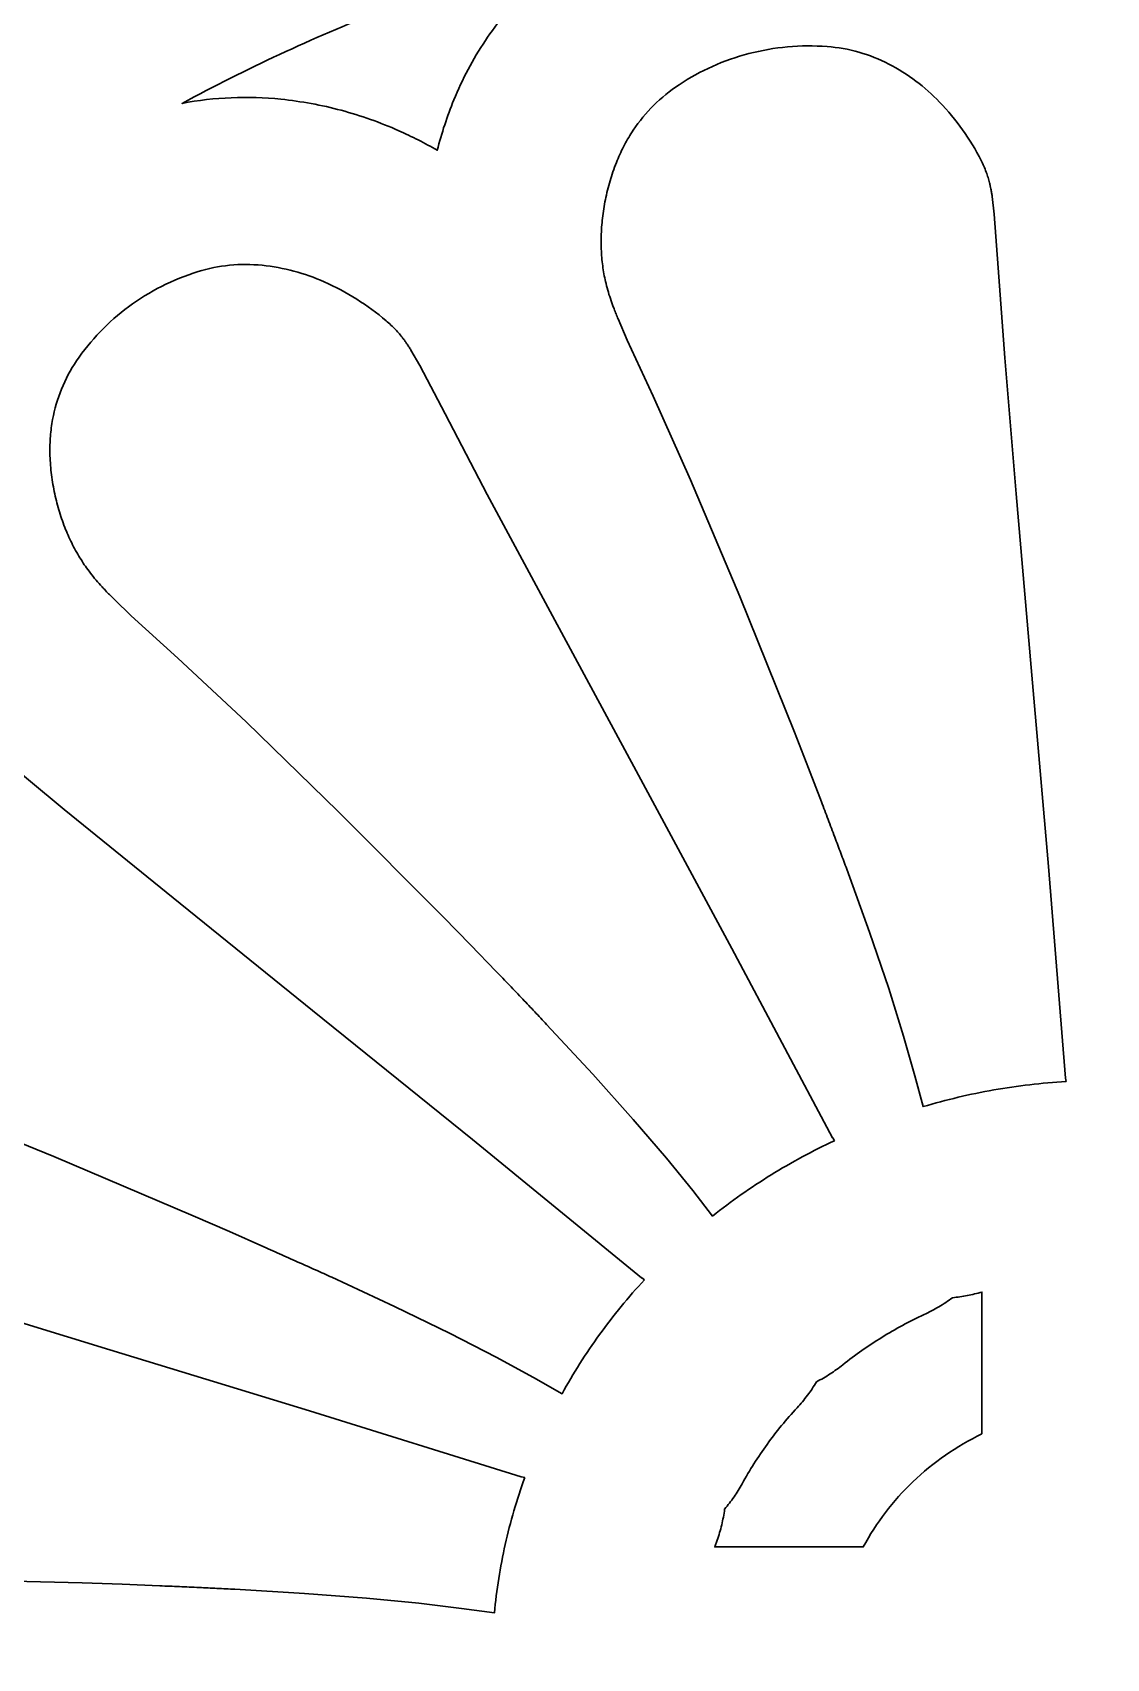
# Model space of a CAD drawing. Header units: centimetres. Extents: x -14.65 to -8.84, y 3.45 to 9.
# Drawn here: x -12.714 to -11.742, y 6.232 to 7.705 of the extents above; entities that cross this region are included whole.
import ezdxf

# ---------------------------------------------------------------- set-up
doc = ezdxf.new("R2010")
doc.units = ezdxf.units.CM
doc.header["$MEASUREMENT"] = 0
doc.layers.add('layer 1', color=7, linetype='Continuous')

msp = doc.modelspace()

# ---------------------------------------------------------------- linework, layer by layer
at = {"layer": 'layer 1', "lineweight": 30}
for points, knots in [([(-14.64842, 9.00077), (-14.64842, 9.00077), (-14.64842, 3.45043), (-14.64842, 3.45043), (-14.64842, 3.45043), (-14.64842, 3.45043), (-8.83526, 3.45043), (-8.83526, 3.45043), (-8.83526, 3.45043), (-8.83526, 3.45043), (-8.83526, 9.00077), (-8.83526, 9.00077), (-8.83526, 9.00077), (-8.83526, 9.00077), (-14.64842, 9.00077), (-14.64842, 9.00077)], [0, 0, 0, 0, 0.2, 0.2, 0.2, 0.2, 0.4, 0.4, 0.4, 0.4, 0.6, 0.6, 0.6, 0.6, 1, 1, 1, 1]), ([(-12.21058, 7.78721), (-12.27467, 7.76973), (-12.33773, 7.74864), (-12.39944, 7.72404), (-12.39944, 7.72404), (-12.46069, 7.69963), (-12.52049, 7.67175), (-12.57856, 7.64054), (-12.57856, 7.64054), (-12.56384, 7.64331), (-12.54894, 7.64501), (-12.53397, 7.64563), (-12.53397, 7.64563), (-12.51899, 7.64625), (-12.50398, 7.64579), (-12.48906, 7.64426), (-12.48906, 7.64426), (-12.4706, 7.64236), (-12.45232, 7.639), (-12.43439, 7.63422), (-12.43439, 7.63422), (-12.41661, 7.62946), (-12.39923, 7.6233), (-12.38242, 7.61579), (-12.38242, 7.61579), (-12.37644, 7.61312), (-12.37053, 7.6103), (-12.36469, 7.60734), (-12.36469, 7.60734), (-12.35888, 7.60438), (-12.35313, 7.60129), (-12.34747, 7.59806), (-12.34747, 7.59806), (-12.34552, 7.60581), (-12.34329, 7.61349), (-12.3408, 7.62108), (-12.3408, 7.62108), (-12.3383, 7.6287), (-12.33553, 7.63624), (-12.33251, 7.64367), (-12.33251, 7.64367), (-12.32869, 7.65304), (-12.3244, 7.66222), (-12.31966, 7.67116), (-12.31966, 7.67116), (-12.31488, 7.68017), (-12.30965, 7.68893), (-12.304, 7.69742), (-12.304, 7.69742), (-12.29298, 7.71396), (-12.28032, 7.72935), (-12.26623, 7.74336), (-12.26623, 7.74336), (-12.25186, 7.75763), (-12.23613, 7.77045), (-12.21925, 7.78164), (-12.21925, 7.78164), (-12.21782, 7.78259), (-12.21638, 7.78353), (-12.21494, 7.78445), (-12.21494, 7.78445), (-12.21349, 7.78538), (-12.21204, 7.7863), (-12.21058, 7.78721)], [0, 0, 0, 0, 0.0588235, 0.0588235, 0.0588235, 0.0588235, 0.1176471, 0.1176471, 0.1176471, 0.1176471, 0.1764706, 0.1764706, 0.1764706, 0.1764706, 0.2352941, 0.2352941, 0.2352941, 0.2352941, 0.2941176, 0.2941176, 0.2941176, 0.2941176, 0.3529412, 0.3529412, 0.3529412, 0.3529412, 0.4117647, 0.4117647, 0.4117647, 0.4117647, 0.4705882, 0.4705882, 0.4705882, 0.4705882, 0.5294118, 0.5294118, 0.5294118, 0.5294118, 0.5882353, 0.5882353, 0.5882353, 0.5882353, 0.6470588, 0.6470588, 0.6470588, 0.6470588, 0.7058824, 0.7058824, 0.7058824, 0.7058824, 0.7647059, 0.7647059, 0.7647059, 0.7647059, 0.8235294, 0.8235294, 0.8235294, 0.8235294, 0.8823529, 0.8823529, 0.8823529, 0.8823529, 1, 1, 1, 1]), ([(-11.77839, 6.75458), (-11.77839, 6.75458), (-11.7789, 6.75748), (-11.7789, 6.75748), (-11.7789, 6.75748), (-11.7789, 6.75748), (-11.77892, 6.75766), (-11.77892, 6.75766), (-11.77892, 6.75766), (-11.77892, 6.75766), (-11.79433, 6.94939), (-11.79433, 6.94939), (-11.79433, 6.94939), (-11.79433, 6.94939), (-11.80978, 7.12954), (-11.80978, 7.12954), (-11.80978, 7.12954), (-11.80978, 7.12954), (-11.82352, 7.2868), (-11.82352, 7.2868), (-11.82352, 7.2868), (-11.82352, 7.2868), (-11.83382, 7.4099), (-11.83382, 7.4099), (-11.83382, 7.4099), (-11.83382, 7.4099), (-11.83971, 7.49152), (-11.83971, 7.49152), (-11.83971, 7.49152), (-11.83971, 7.49152), (-11.84331, 7.54021), (-11.84331, 7.54021), (-11.84331, 7.54021), (-11.84331, 7.54021), (-11.84517, 7.55611), (-11.84517, 7.55611), (-11.84517, 7.55611), (-11.84534, 7.55726), (-11.84552, 7.55841), (-11.84571, 7.55956), (-11.84571, 7.55956), (-11.84591, 7.56071), (-11.84612, 7.56186), (-11.84634, 7.563), (-11.84634, 7.563), (-11.84651, 7.56392), (-11.8467, 7.56483), (-11.8469, 7.56575), (-11.8469, 7.56575), (-11.8471, 7.56666), (-11.84731, 7.56757), (-11.84754, 7.56847), (-11.84754, 7.56847), (-11.84795, 7.57014), (-11.84841, 7.57179), (-11.84892, 7.57342), (-11.84892, 7.57342), (-11.84943, 7.57506), (-11.84999, 7.57668), (-11.8506, 7.57829), (-11.8506, 7.57829), (-11.85129, 7.58008), (-11.85202, 7.58186), (-11.85279, 7.58362), (-11.85279, 7.58362), (-11.85357, 7.58538), (-11.8544, 7.58713), (-11.85528, 7.58884), (-11.85528, 7.58884), (-11.86016, 7.59846), (-11.86575, 7.6077), (-11.872, 7.6165), (-11.872, 7.6165), (-11.87833, 7.6254), (-11.8853, 7.63384), (-11.89285, 7.64173), (-11.89285, 7.64173), (-11.89945, 7.64863), (-11.90661, 7.65497), (-11.91425, 7.66069), (-11.91425, 7.66069), (-11.92201, 7.6665), (-11.93022, 7.67167), (-11.93882, 7.67615), (-11.93882, 7.67615), (-11.94743, 7.68063), (-11.95647, 7.68422), (-11.96581, 7.68687), (-11.96581, 7.68687), (-11.97524, 7.68955), (-11.98492, 7.69126), (-11.9947, 7.69199), (-11.9947, 7.69199), (-12.0066, 7.69287), (-12.01855, 7.69278), (-12.03043, 7.6917), (-12.03043, 7.6917), (-12.04228, 7.69063), (-12.05402, 7.68858), (-12.06553, 7.68557), (-12.06553, 7.68557), (-12.0768, 7.68263), (-12.08781, 7.67877), (-12.09846, 7.67402), (-12.09846, 7.67402), (-12.10897, 7.66933), (-12.11908, 7.66378), (-12.12868, 7.65742), (-12.12868, 7.65742), (-12.13691, 7.65196), (-12.1446, 7.6457), (-12.15161, 7.63874), (-12.15161, 7.63874), (-12.15849, 7.6319), (-12.16467, 7.62438), (-12.17005, 7.61631), (-12.17005, 7.61631), (-12.17293, 7.61198), (-12.17559, 7.60752), (-12.17803, 7.60292), (-12.17803, 7.60292), (-12.18045, 7.59836), (-12.18264, 7.59369), (-12.18458, 7.58891), (-12.18458, 7.58891), (-12.18679, 7.58347), (-12.18877, 7.57794), (-12.19049, 7.57233), (-12.19049, 7.57233), (-12.1922, 7.56674), (-12.19366, 7.56108), (-12.19487, 7.55537), (-12.19487, 7.55537), (-12.19603, 7.54987), (-12.19697, 7.54432), (-12.19767, 7.53874), (-12.19767, 7.53874), (-12.19837, 7.53318), (-12.19883, 7.52759), (-12.19906, 7.52198), (-12.19906, 7.52198), (-12.19928, 7.51688), (-12.19925, 7.51176), (-12.19899, 7.50667), (-12.19899, 7.50667), (-12.19874, 7.50156), (-12.19825, 7.49647), (-12.19752, 7.49141), (-12.19752, 7.49141), (-12.19718, 7.48904), (-12.19678, 7.48668), (-12.19633, 7.48433), (-12.19633, 7.48433), (-12.19587, 7.48197), (-12.19535, 7.47963), (-12.19477, 7.4773), (-12.19477, 7.4773), (-12.19412, 7.47467), (-12.19341, 7.47206), (-12.19265, 7.46947), (-12.19265, 7.46947), (-12.19188, 7.46687), (-12.19105, 7.46428), (-12.19017, 7.46172), (-12.19017, 7.46172), (-12.18974, 7.46048), (-12.18931, 7.45925), (-12.18886, 7.45802), (-12.18886, 7.45802), (-12.18841, 7.45679), (-12.18795, 7.45556), (-12.18749, 7.45434), (-12.18749, 7.45434), (-12.18691, 7.45282), (-12.18632, 7.4513), (-12.18571, 7.44978), (-12.18571, 7.44978), (-12.18511, 7.44826), (-12.1845, 7.44675), (-12.18388, 7.44525), (-12.18388, 7.44525), (-12.18388, 7.44525), (-12.17557, 7.42612), (-12.17557, 7.42612), (-12.17557, 7.42612), (-12.17557, 7.42612), (-12.15212, 7.37518), (-12.15212, 7.37518), (-12.15212, 7.37518), (-12.15212, 7.37518), (-12.1182, 7.29948), (-12.1182, 7.29948), (-12.1182, 7.29948), (-12.1182, 7.29948), (-12.07365, 7.19393), (-12.07365, 7.19393), (-12.07365, 7.19393), (-12.07365, 7.19393), (-12.02416, 7.07086), (-12.02416, 7.07086), (-12.02416, 7.07086), (-12.02416, 7.07086), (-12.01154, 7.03852), (-12.01154, 7.03852), (-12.01154, 7.03852), (-12.01154, 7.03852), (-11.99978, 7.00797), (-11.99978, 7.00797), (-11.99978, 7.00797), (-11.99775, 7.00264), (-11.99573, 6.99732), (-11.99371, 6.99199), (-11.99371, 6.99199), (-11.99169, 6.98666), (-11.98968, 6.98133), (-11.98767, 6.97599), (-11.98767, 6.97599), (-11.98586, 6.97116), (-11.98405, 6.96632), (-11.98224, 6.96148), (-11.98224, 6.96148), (-11.98044, 6.95663), (-11.97865, 6.95179), (-11.97686, 6.94694), (-11.97686, 6.94694), (-11.97686, 6.94694), (-11.95626, 6.88987), (-11.95626, 6.88987), (-11.95626, 6.88987), (-11.95626, 6.88987), (-11.9389, 6.83884), (-11.9389, 6.83884), (-11.9389, 6.83884), (-11.9389, 6.83884), (-11.92536, 6.79549), (-11.92536, 6.79549), (-11.92536, 6.79549), (-11.92536, 6.79549), (-11.91515, 6.75967), (-11.91515, 6.75967), (-11.91515, 6.75967), (-11.91515, 6.75967), (-11.90775, 6.73183), (-11.90775, 6.73183), (-11.90775, 6.73183), (-11.88676, 6.73807), (-11.86542, 6.7431), (-11.84385, 6.74689), (-11.84385, 6.74689), (-11.8222, 6.7507), (-11.80034, 6.75326), (-11.77839, 6.75458)], [0, 0, 0, 0, 0.015625, 0.015625, 0.015625, 0.015625, 0.03125, 0.03125, 0.03125, 0.03125, 0.046875, 0.046875, 0.046875, 0.046875, 0.0625, 0.0625, 0.0625, 0.0625, 0.078125, 0.078125, 0.078125, 0.078125, 0.09375, 0.09375, 0.09375, 0.09375, 0.109375, 0.109375, 0.109375, 0.109375, 0.125, 0.125, 0.125, 0.125, 0.140625, 0.140625, 0.140625, 0.140625, 0.15625, 0.15625, 0.15625, 0.15625, 0.171875, 0.171875, 0.171875, 0.171875, 0.1875, 0.1875, 0.1875, 0.1875, 0.203125, 0.203125, 0.203125, 0.203125, 0.21875, 0.21875, 0.21875, 0.21875, 0.234375, 0.234375, 0.234375, 0.234375, 0.25, 0.25, 0.25, 0.25, 0.265625, 0.265625, 0.265625, 0.265625, 0.28125, 0.28125, 0.28125, 0.28125, 0.296875, 0.296875, 0.296875, 0.296875, 0.3125, 0.3125, 0.3125, 0.3125, 0.328125, 0.328125, 0.328125, 0.328125, 0.34375, 0.34375, 0.34375, 0.34375, 0.359375, 0.359375, 0.359375, 0.359375, 0.375, 0.375, 0.375, 0.375, 0.390625, 0.390625, 0.390625, 0.390625, 0.40625, 0.40625, 0.40625, 0.40625, 0.421875, 0.421875, 0.421875, 0.421875, 0.4375, 0.4375, 0.4375, 0.4375, 0.453125, 0.453125, 0.453125, 0.453125, 0.46875, 0.46875, 0.46875, 0.46875, 0.484375, 0.484375, 0.484375, 0.484375, 0.5, 0.5, 0.5, 0.5, 0.515625, 0.515625, 0.515625, 0.515625, 0.53125, 0.53125, 0.53125, 0.53125, 0.546875, 0.546875, 0.546875, 0.546875, 0.5625, 0.5625, 0.5625, 0.5625, 0.578125, 0.578125, 0.578125, 0.578125, 0.59375, 0.59375, 0.59375, 0.59375, 0.609375, 0.609375, 0.609375, 0.609375, 0.625, 0.625, 0.625, 0.625, 0.640625, 0.640625, 0.640625, 0.640625, 0.65625, 0.65625, 0.65625, 0.65625, 0.671875, 0.671875, 0.671875, 0.671875, 0.6875, 0.6875, 0.6875, 0.6875, 0.703125, 0.703125, 0.703125, 0.703125, 0.71875, 0.71875, 0.71875, 0.71875, 0.734375, 0.734375, 0.734375, 0.734375, 0.75, 0.75, 0.75, 0.75, 0.765625, 0.765625, 0.765625, 0.765625, 0.78125, 0.78125, 0.78125, 0.78125, 0.796875, 0.796875, 0.796875, 0.796875, 0.8125, 0.8125, 0.8125, 0.8125, 0.828125, 0.828125, 0.828125, 0.828125, 0.84375, 0.84375, 0.84375, 0.84375, 0.859375, 0.859375, 0.859375, 0.859375, 0.875, 0.875, 0.875, 0.875, 0.890625, 0.890625, 0.890625, 0.890625, 0.90625, 0.90625, 0.90625, 0.90625, 0.921875, 0.921875, 0.921875, 0.921875, 0.9375, 0.9375, 0.9375, 0.9375, 0.953125, 0.953125, 0.953125, 0.953125, 0.96875, 0.96875, 0.96875, 0.96875, 1, 1, 1, 1]), ([(-11.98793, 6.70096), (-11.98793, 6.70096), (-11.98955, 6.70345), (-11.98955, 6.70345), (-11.98955, 6.70345), (-11.98955, 6.70345), (-11.98965, 6.70361), (-11.98965, 6.70361), (-11.98965, 6.70361), (-11.98965, 6.70361), (-12.08086, 6.87513), (-12.08086, 6.87513), (-12.08086, 6.87513), (-12.08086, 6.87513), (-12.16744, 7.03593), (-12.16744, 7.03593), (-12.16744, 7.03593), (-12.16744, 7.03593), (-12.24327, 7.17621), (-12.24327, 7.17621), (-12.24327, 7.17621), (-12.24327, 7.17621), (-12.3022, 7.28618), (-12.3022, 7.28618), (-12.3022, 7.28618), (-12.3022, 7.28618), (-12.34041, 7.35944), (-12.34041, 7.35944), (-12.34041, 7.35944), (-12.34041, 7.35944), (-12.36328, 7.4031), (-12.36328, 7.4031), (-12.36328, 7.4031), (-12.36328, 7.4031), (-12.37137, 7.41712), (-12.37137, 7.41712), (-12.37137, 7.41712), (-12.372, 7.41812), (-12.37263, 7.41912), (-12.37327, 7.4201), (-12.37327, 7.4201), (-12.37391, 7.4211), (-12.37456, 7.42208), (-12.37522, 7.42306), (-12.37522, 7.42306), (-12.37575, 7.42384), (-12.37629, 7.42462), (-12.37684, 7.42539), (-12.37684, 7.42539), (-12.37739, 7.42616), (-12.37796, 7.42692), (-12.37853, 7.42768), (-12.37853, 7.42768), (-12.37957, 7.42906), (-12.38066, 7.43042), (-12.38179, 7.43174), (-12.38179, 7.43174), (-12.38292, 7.43307), (-12.38409, 7.43436), (-12.3853, 7.43562), (-12.3853, 7.43562), (-12.38665, 7.43703), (-12.38804, 7.43841), (-12.38946, 7.43975), (-12.38946, 7.43975), (-12.39089, 7.44109), (-12.39236, 7.4424), (-12.39386, 7.44367), (-12.39386, 7.44367), (-12.40223, 7.45078), (-12.41111, 7.45728), (-12.42041, 7.46312), (-12.42041, 7.46312), (-12.42983, 7.46904), (-12.43965, 7.47429), (-12.4498, 7.47883), (-12.4498, 7.47883), (-12.45867, 7.48279), (-12.46785, 7.48604), (-12.47723, 7.48855), (-12.47723, 7.48855), (-12.4867, 7.49107), (-12.49634, 7.49285), (-12.50609, 7.49385), (-12.50609, 7.49385), (-12.51584, 7.49485), (-12.52567, 7.49487), (-12.53543, 7.4939), (-12.53543, 7.4939), (-12.54515, 7.49294), (-12.55474, 7.491), (-12.56407, 7.4881), (-12.56407, 7.4881), (-12.57542, 7.48458), (-12.58645, 7.48012), (-12.59705, 7.47476), (-12.59705, 7.47476), (-12.60751, 7.46947), (-12.61751, 7.46331), (-12.62693, 7.45633), (-12.62693, 7.45633), (-12.63616, 7.4495), (-12.64479, 7.44191), (-12.65274, 7.43363), (-12.65274, 7.43363), (-12.66056, 7.42547), (-12.66766, 7.41666), (-12.67397, 7.40729), (-12.67397, 7.40729), (-12.67939, 7.39925), (-12.68397, 7.39067), (-12.68764, 7.3817), (-12.68764, 7.3817), (-12.69126, 7.37284), (-12.69396, 7.36363), (-12.69569, 7.35422), (-12.69569, 7.35422), (-12.69662, 7.34917), (-12.69728, 7.34407), (-12.69769, 7.33896), (-12.69769, 7.33896), (-12.6981, 7.33385), (-12.69824, 7.32872), (-12.69812, 7.32359), (-12.69812, 7.32359), (-12.69798, 7.31776), (-12.69758, 7.31194), (-12.69692, 7.30615), (-12.69692, 7.30615), (-12.69626, 7.30035), (-12.69534, 7.29458), (-12.69416, 7.28885), (-12.69416, 7.28885), (-12.69303, 7.28335), (-12.69167, 7.27789), (-12.69008, 7.2725), (-12.69008, 7.2725), (-12.68849, 7.26709), (-12.68667, 7.26174), (-12.68463, 7.25648), (-12.68463, 7.25648), (-12.68278, 7.25169), (-12.68071, 7.24698), (-12.67843, 7.24238), (-12.67843, 7.24238), (-12.67614, 7.23774), (-12.67364, 7.23321), (-12.67094, 7.2288), (-12.67094, 7.2288), (-12.66967, 7.22673), (-12.66836, 7.2247), (-12.66699, 7.22269), (-12.66699, 7.22269), (-12.66562, 7.22068), (-12.6642, 7.21871), (-12.66273, 7.21677), (-12.66273, 7.21677), (-12.66108, 7.21458), (-12.65938, 7.21242), (-12.65763, 7.21031), (-12.65763, 7.21031), (-12.65587, 7.20818), (-12.65407, 7.2061), (-12.65222, 7.20405), (-12.65222, 7.20405), (-12.65133, 7.20306), (-12.65044, 7.20208), (-12.64953, 7.20111), (-12.64953, 7.20111), (-12.64862, 7.20014), (-12.64771, 7.19917), (-12.64678, 7.19821), (-12.64678, 7.19821), (-12.64564, 7.19701), (-12.64448, 7.19583), (-12.64332, 7.19465), (-12.64332, 7.19465), (-12.64215, 7.19347), (-12.64098, 7.19229), (-12.6398, 7.19113), (-12.6398, 7.19113), (-12.6398, 7.19113), (-12.62445, 7.17648), (-12.62445, 7.17648), (-12.62445, 7.17648), (-12.62445, 7.17648), (-12.58234, 7.13798), (-12.58234, 7.13798), (-12.58234, 7.13798), (-12.58234, 7.13798), (-12.52061, 7.08042), (-12.52061, 7.08042), (-12.52061, 7.08042), (-12.52061, 7.08042), (-12.43708, 6.99916), (-12.43708, 6.99916), (-12.43708, 6.99916), (-12.43708, 6.99916), (-12.34195, 6.90351), (-12.34195, 6.90351), (-12.34195, 6.90351), (-12.34195, 6.90351), (-12.31731, 6.87823), (-12.31731, 6.87823), (-12.31731, 6.87823), (-12.31731, 6.87823), (-12.29418, 6.85429), (-12.29418, 6.85429), (-12.29418, 6.85429), (-12.29017, 6.85012), (-12.28616, 6.84593), (-12.28216, 6.84175), (-12.28216, 6.84175), (-12.27815, 6.83756), (-12.27415, 6.83337), (-12.27016, 6.82917), (-12.27016, 6.82917), (-12.26654, 6.82537), (-12.26292, 6.82155), (-12.25931, 6.81774), (-12.25931, 6.81774), (-12.2557, 6.81392), (-12.2521, 6.8101), (-12.24851, 6.80628), (-12.24851, 6.80628), (-12.24851, 6.80628), (-12.20657, 6.76107), (-12.20657, 6.76107), (-12.20657, 6.76107), (-12.20657, 6.76107), (-12.17004, 6.72026), (-12.17004, 6.72026), (-12.17004, 6.72026), (-12.17004, 6.72026), (-12.14013, 6.68514), (-12.14013, 6.68514), (-12.14013, 6.68514), (-12.14013, 6.68514), (-12.11632, 6.65577), (-12.11632, 6.65577), (-12.11632, 6.65577), (-12.11632, 6.65577), (-12.09831, 6.63275), (-12.09831, 6.63275), (-12.09831, 6.63275), (-12.08142, 6.64617), (-12.06375, 6.65858), (-12.0454, 6.66992), (-12.0454, 6.66992), (-12.02687, 6.68138), (-12.00767, 6.69174), (-11.98793, 6.70096)], [0, 0, 0, 0, 0.015625, 0.015625, 0.015625, 0.015625, 0.03125, 0.03125, 0.03125, 0.03125, 0.046875, 0.046875, 0.046875, 0.046875, 0.0625, 0.0625, 0.0625, 0.0625, 0.078125, 0.078125, 0.078125, 0.078125, 0.09375, 0.09375, 0.09375, 0.09375, 0.109375, 0.109375, 0.109375, 0.109375, 0.125, 0.125, 0.125, 0.125, 0.140625, 0.140625, 0.140625, 0.140625, 0.15625, 0.15625, 0.15625, 0.15625, 0.171875, 0.171875, 0.171875, 0.171875, 0.1875, 0.1875, 0.1875, 0.1875, 0.203125, 0.203125, 0.203125, 0.203125, 0.21875, 0.21875, 0.21875, 0.21875, 0.234375, 0.234375, 0.234375, 0.234375, 0.25, 0.25, 0.25, 0.25, 0.265625, 0.265625, 0.265625, 0.265625, 0.28125, 0.28125, 0.28125, 0.28125, 0.296875, 0.296875, 0.296875, 0.296875, 0.3125, 0.3125, 0.3125, 0.3125, 0.328125, 0.328125, 0.328125, 0.328125, 0.34375, 0.34375, 0.34375, 0.34375, 0.359375, 0.359375, 0.359375, 0.359375, 0.375, 0.375, 0.375, 0.375, 0.390625, 0.390625, 0.390625, 0.390625, 0.40625, 0.40625, 0.40625, 0.40625, 0.421875, 0.421875, 0.421875, 0.421875, 0.4375, 0.4375, 0.4375, 0.4375, 0.453125, 0.453125, 0.453125, 0.453125, 0.46875, 0.46875, 0.46875, 0.46875, 0.484375, 0.484375, 0.484375, 0.484375, 0.5, 0.5, 0.5, 0.5, 0.515625, 0.515625, 0.515625, 0.515625, 0.53125, 0.53125, 0.53125, 0.53125, 0.546875, 0.546875, 0.546875, 0.546875, 0.5625, 0.5625, 0.5625, 0.5625, 0.578125, 0.578125, 0.578125, 0.578125, 0.59375, 0.59375, 0.59375, 0.59375, 0.609375, 0.609375, 0.609375, 0.609375, 0.625, 0.625, 0.625, 0.625, 0.640625, 0.640625, 0.640625, 0.640625, 0.65625, 0.65625, 0.65625, 0.65625, 0.671875, 0.671875, 0.671875, 0.671875, 0.6875, 0.6875, 0.6875, 0.6875, 0.703125, 0.703125, 0.703125, 0.703125, 0.71875, 0.71875, 0.71875, 0.71875, 0.734375, 0.734375, 0.734375, 0.734375, 0.75, 0.75, 0.75, 0.75, 0.765625, 0.765625, 0.765625, 0.765625, 0.78125, 0.78125, 0.78125, 0.78125, 0.796875, 0.796875, 0.796875, 0.796875, 0.8125, 0.8125, 0.8125, 0.8125, 0.828125, 0.828125, 0.828125, 0.828125, 0.84375, 0.84375, 0.84375, 0.84375, 0.859375, 0.859375, 0.859375, 0.859375, 0.875, 0.875, 0.875, 0.875, 0.890625, 0.890625, 0.890625, 0.890625, 0.90625, 0.90625, 0.90625, 0.90625, 0.921875, 0.921875, 0.921875, 0.921875, 0.9375, 0.9375, 0.9375, 0.9375, 0.953125, 0.953125, 0.953125, 0.953125, 0.96875, 0.96875, 0.96875, 0.96875, 1, 1, 1, 1]), ([(-12.15999, 6.57498), (-12.15999, 6.57498), (-12.16249, 6.57669), (-12.16249, 6.57669), (-12.16249, 6.57669), (-12.16249, 6.57669), (-12.16264, 6.5768), (-12.16264, 6.5768), (-12.16264, 6.5768), (-12.16264, 6.5768), (-12.31576, 6.70199), (-12.31576, 6.70199), (-12.31576, 6.70199), (-12.31576, 6.70199), (-12.4603, 6.81896), (-12.4603, 6.81896), (-12.4603, 6.81896), (-12.4603, 6.81896), (-12.58667, 6.9209), (-12.58667, 6.9209), (-12.58667, 6.9209), (-12.58667, 6.9209), (-12.68526, 7.001), (-12.68526, 7.001), (-12.68526, 7.001), (-12.68526, 7.001), (-12.74997, 7.05475), (-12.74997, 7.05475), (-12.74997, 7.05475), (-12.74997, 7.05475), (-12.78863, 7.08674), (-12.78863, 7.08674), (-12.78863, 7.08674), (-12.78863, 7.08674), (-12.80173, 7.09674), (-12.80173, 7.09674), (-12.80173, 7.09674), (-12.80271, 7.09744), (-12.80369, 7.09813), (-12.80468, 7.09881), (-12.80468, 7.09881), (-12.80567, 7.09949), (-12.80667, 7.10016), (-12.80767, 7.10082), (-12.80767, 7.10082), (-12.80848, 7.10135), (-12.80929, 7.10187), (-12.8101, 7.10238), (-12.8101, 7.10238), (-12.81092, 7.10289), (-12.81175, 7.10339), (-12.81258, 7.10388), (-12.81258, 7.10388), (-12.8141, 7.10478), (-12.81565, 7.10564), (-12.81722, 7.10645), (-12.81722, 7.10645), (-12.8188, 7.10726), (-12.8204, 7.10803), (-12.82202, 7.10875), (-12.82202, 7.10875), (-12.82384, 7.10957), (-12.82568, 7.11033), (-12.82753, 7.11105), (-12.82753, 7.11105), (-12.82939, 7.11177), (-12.83127, 7.11244), (-12.83316, 7.11307), (-12.83316, 7.11307), (-12.84376, 7.11658), (-12.85459, 7.11935), (-12.86557, 7.12136), (-12.86557, 7.12136), (-12.8766, 7.12339), (-12.88776, 7.12465), (-12.89896, 7.12514), (-12.89896, 7.12514), (-12.90875, 7.12557), (-12.91856, 7.12522), (-12.92829, 7.1241), (-12.92829, 7.1241), (-12.93799, 7.12299), (-12.94759, 7.12111), (-12.95699, 7.11848), (-12.95699, 7.11848), (-12.9664, 7.11585), (-12.97552, 7.11227), (-12.9842, 7.10779), (-12.9842, 7.10779), (-12.99274, 7.10338), (-13.0008, 7.09809), (-13.00826, 7.09202), (-13.00826, 7.09202), (-13.01732, 7.08463), (-13.02573, 7.07647), (-13.03338, 7.06764), (-13.03338, 7.06764), (-13.04092, 7.05895), (-13.04768, 7.04961), (-13.05358, 7.03974), (-13.05358, 7.03974), (-13.05936, 7.03007), (-13.06428, 7.01991), (-13.06829, 7.00938), (-13.06829, 7.00938), (-13.07225, 6.99897), (-13.07529, 6.98822), (-13.07735, 6.97727), (-13.07735, 6.97727), (-13.07913, 6.96786), (-13.07991, 6.9583), (-13.07971, 6.94874), (-13.07971, 6.94874), (-13.0795, 6.93916), (-13.07829, 6.92963), (-13.07611, 6.92031), (-13.07611, 6.92031), (-13.07494, 6.9153), (-13.07351, 6.91036), (-13.07184, 6.90551), (-13.07184, 6.90551), (-13.07016, 6.90062), (-13.06823, 6.89582), (-13.06606, 6.89113), (-13.06606, 6.89113), (-13.0636, 6.88579), (-13.0609, 6.88057), (-13.05797, 6.87547), (-13.05797, 6.87547), (-13.05502, 6.87034), (-13.05185, 6.86534), (-13.04846, 6.86048), (-13.04846, 6.86048), (-13.0452, 6.85581), (-13.04176, 6.85127), (-13.03813, 6.84687), (-13.03813, 6.84687), (-13.03448, 6.84244), (-13.03065, 6.83817), (-13.02666, 6.83405), (-13.02666, 6.83405), (-13.02302, 6.83029), (-13.01922, 6.8267), (-13.01528, 6.82328), (-13.01528, 6.82328), (-13.01129, 6.81983), (-13.00716, 6.81656), (-13.0029, 6.81347), (-13.0029, 6.81347), (-13.0009, 6.81202), (-12.99887, 6.81062), (-12.9968, 6.80927), (-12.9968, 6.80927), (-12.99473, 6.80791), (-12.99262, 6.8066), (-12.99048, 6.80534), (-12.99048, 6.80534), (-12.98808, 6.80393), (-12.98564, 6.80256), (-12.98317, 6.80124), (-12.98317, 6.80124), (-12.9807, 6.79992), (-12.9782, 6.79865), (-12.97567, 6.79743), (-12.97567, 6.79743), (-12.97445, 6.79684), (-12.97323, 6.79626), (-12.972, 6.7957), (-12.972, 6.7957), (-12.97077, 6.79513), (-12.96954, 6.79457), (-12.9683, 6.79402), (-12.9683, 6.79402), (-12.96676, 6.79334), (-12.96522, 6.79266), (-12.96367, 6.79199), (-12.96367, 6.79199), (-12.96212, 6.79133), (-12.96056, 6.79067), (-12.959, 6.79002), (-12.959, 6.79002), (-12.959, 6.79002), (-12.93894, 6.7821), (-12.93894, 6.7821), (-12.93894, 6.7821), (-12.93894, 6.7821), (-12.88458, 6.76189), (-12.88458, 6.76189), (-12.88458, 6.76189), (-12.88458, 6.76189), (-12.80444, 6.73122), (-12.80444, 6.73122), (-12.80444, 6.73122), (-12.80444, 6.73122), (-12.69465, 6.68662), (-12.69465, 6.68662), (-12.69465, 6.68662), (-12.69465, 6.68662), (-12.56837, 6.63296), (-12.56837, 6.63296), (-12.56837, 6.63296), (-12.56837, 6.63296), (-12.53546, 6.6186), (-12.53546, 6.6186), (-12.53546, 6.6186), (-12.53546, 6.6186), (-12.50449, 6.60492), (-12.50449, 6.60492), (-12.50449, 6.60492), (-12.4991, 6.60252), (-12.49371, 6.60012), (-12.48833, 6.59771), (-12.48833, 6.59771), (-12.48295, 6.59531), (-12.47758, 6.59289), (-12.4722, 6.59047), (-12.4722, 6.59047), (-12.46733, 6.58827), (-12.46246, 6.58607), (-12.45759, 6.58387), (-12.45759, 6.58387), (-12.45273, 6.58166), (-12.44786, 6.57944), (-12.44301, 6.57722), (-12.44301, 6.57722), (-12.44301, 6.57722), (-12.38611, 6.55075), (-12.38611, 6.55075), (-12.38611, 6.55075), (-12.38611, 6.55075), (-12.33598, 6.52637), (-12.33598, 6.52637), (-12.33598, 6.52637), (-12.33598, 6.52637), (-12.29425, 6.50484), (-12.29425, 6.50484), (-12.29425, 6.50484), (-12.29425, 6.50484), (-12.26046, 6.48639), (-12.26046, 6.48639), (-12.26046, 6.48639), (-12.26046, 6.48639), (-12.23458, 6.4717), (-12.23458, 6.4717), (-12.23458, 6.4717), (-12.22437, 6.49025), (-12.21303, 6.50816), (-12.20063, 6.52533), (-12.20063, 6.52533), (-12.1881, 6.54268), (-12.17452, 6.55926), (-12.15999, 6.57498)], [0, 0, 0, 0, 0.015625, 0.015625, 0.015625, 0.015625, 0.03125, 0.03125, 0.03125, 0.03125, 0.046875, 0.046875, 0.046875, 0.046875, 0.0625, 0.0625, 0.0625, 0.0625, 0.078125, 0.078125, 0.078125, 0.078125, 0.09375, 0.09375, 0.09375, 0.09375, 0.109375, 0.109375, 0.109375, 0.109375, 0.125, 0.125, 0.125, 0.125, 0.140625, 0.140625, 0.140625, 0.140625, 0.15625, 0.15625, 0.15625, 0.15625, 0.171875, 0.171875, 0.171875, 0.171875, 0.1875, 0.1875, 0.1875, 0.1875, 0.203125, 0.203125, 0.203125, 0.203125, 0.21875, 0.21875, 0.21875, 0.21875, 0.234375, 0.234375, 0.234375, 0.234375, 0.25, 0.25, 0.25, 0.25, 0.265625, 0.265625, 0.265625, 0.265625, 0.28125, 0.28125, 0.28125, 0.28125, 0.296875, 0.296875, 0.296875, 0.296875, 0.3125, 0.3125, 0.3125, 0.3125, 0.328125, 0.328125, 0.328125, 0.328125, 0.34375, 0.34375, 0.34375, 0.34375, 0.359375, 0.359375, 0.359375, 0.359375, 0.375, 0.375, 0.375, 0.375, 0.390625, 0.390625, 0.390625, 0.390625, 0.40625, 0.40625, 0.40625, 0.40625, 0.421875, 0.421875, 0.421875, 0.421875, 0.4375, 0.4375, 0.4375, 0.4375, 0.453125, 0.453125, 0.453125, 0.453125, 0.46875, 0.46875, 0.46875, 0.46875, 0.484375, 0.484375, 0.484375, 0.484375, 0.5, 0.5, 0.5, 0.5, 0.515625, 0.515625, 0.515625, 0.515625, 0.53125, 0.53125, 0.53125, 0.53125, 0.546875, 0.546875, 0.546875, 0.546875, 0.5625, 0.5625, 0.5625, 0.5625, 0.578125, 0.578125, 0.578125, 0.578125, 0.59375, 0.59375, 0.59375, 0.59375, 0.609375, 0.609375, 0.609375, 0.609375, 0.625, 0.625, 0.625, 0.625, 0.640625, 0.640625, 0.640625, 0.640625, 0.65625, 0.65625, 0.65625, 0.65625, 0.671875, 0.671875, 0.671875, 0.671875, 0.6875, 0.6875, 0.6875, 0.6875, 0.703125, 0.703125, 0.703125, 0.703125, 0.71875, 0.71875, 0.71875, 0.71875, 0.734375, 0.734375, 0.734375, 0.734375, 0.75, 0.75, 0.75, 0.75, 0.765625, 0.765625, 0.765625, 0.765625, 0.78125, 0.78125, 0.78125, 0.78125, 0.796875, 0.796875, 0.796875, 0.796875, 0.8125, 0.8125, 0.8125, 0.8125, 0.828125, 0.828125, 0.828125, 0.828125, 0.84375, 0.84375, 0.84375, 0.84375, 0.859375, 0.859375, 0.859375, 0.859375, 0.875, 0.875, 0.875, 0.875, 0.890625, 0.890625, 0.890625, 0.890625, 0.90625, 0.90625, 0.90625, 0.90625, 0.921875, 0.921875, 0.921875, 0.921875, 0.9375, 0.9375, 0.9375, 0.9375, 0.953125, 0.953125, 0.953125, 0.953125, 0.96875, 0.96875, 0.96875, 0.96875, 1, 1, 1, 1]), ([(-12.26837, 6.39582), (-12.26837, 6.39582), (-12.27138, 6.39649), (-12.27138, 6.39649), (-12.27138, 6.39649), (-12.27138, 6.39649), (-12.27156, 6.39653), (-12.27156, 6.39653), (-12.27156, 6.39653), (-12.27156, 6.39653), (-12.46328, 6.45633), (-12.46328, 6.45633), (-12.46328, 6.45633), (-12.46328, 6.45633), (-12.64377, 6.51167), (-12.64377, 6.51167), (-12.64377, 6.51167), (-12.64377, 6.51167), (-12.80144, 6.55975), (-12.80144, 6.55975), (-12.80144, 6.55975), (-12.80144, 6.55975), (-12.92469, 6.59779), (-12.92469, 6.59779), (-12.92469, 6.59779), (-12.92469, 6.59779), (-13.00604, 6.62383), (-13.00604, 6.62383), (-13.00604, 6.62383), (-13.00604, 6.62383), (-13.0546, 6.63929), (-13.0546, 6.63929), (-13.0546, 6.63929), (-13.0546, 6.63929), (-13.07072, 6.64374), (-13.07072, 6.64374), (-13.07072, 6.64374), (-13.0719, 6.64403), (-13.07309, 6.64432), (-13.07427, 6.64458), (-13.07427, 6.64458), (-13.07547, 6.64485), (-13.07665, 6.64511), (-13.07785, 6.64535), (-13.07785, 6.64535), (-13.0788, 6.64555), (-13.07976, 6.64573), (-13.08072, 6.64591), (-13.08072, 6.64591), (-13.08168, 6.64608), (-13.08265, 6.64624), (-13.08361, 6.64639), (-13.08361, 6.64639), (-13.08538, 6.64666), (-13.08716, 6.64689), (-13.08894, 6.64706), (-13.08894, 6.64706), (-13.09072, 6.64724), (-13.0925, 6.64737), (-13.09429, 6.64744), (-13.09429, 6.64744), (-13.0983, 6.64762), (-13.10231, 6.64759), (-13.10631, 6.64737), (-13.10631, 6.64737), (-13.11751, 6.64674), (-13.12866, 6.64535), (-13.13966, 6.64319), (-13.13966, 6.64319), (-13.15061, 6.64105), (-13.1614, 6.63815), (-13.17195, 6.63451), (-13.17195, 6.63451), (-13.18116, 6.63134), (-13.19011, 6.62743), (-13.19869, 6.62282), (-13.19869, 6.62282), (-13.20717, 6.61828), (-13.21526, 6.61305), (-13.22289, 6.60719), (-13.22289, 6.60719), (-13.23053, 6.60134), (-13.23751, 6.59469), (-13.24375, 6.58737), (-13.24375, 6.58737), (-13.24987, 6.58019), (-13.25519, 6.57236), (-13.25963, 6.56404), (-13.25963, 6.56404), (-13.26503, 6.55392), (-13.26952, 6.54333), (-13.27304, 6.53241), (-13.27304, 6.53241), (-13.27653, 6.52159), (-13.27903, 6.51048), (-13.28052, 6.49921), (-13.28052, 6.49921), (-13.28198, 6.48817), (-13.28245, 6.47702), (-13.28193, 6.4659), (-13.28193, 6.4659), (-13.2814, 6.45476), (-13.27989, 6.44369), (-13.2774, 6.43282), (-13.2774, 6.43282), (-13.27526, 6.42348), (-13.27217, 6.41439), (-13.26816, 6.40568), (-13.26816, 6.40568), (-13.2641, 6.39686), (-13.25915, 6.38847), (-13.25339, 6.38065), (-13.25339, 6.38065), (-13.2503, 6.37645), (-13.247, 6.37241), (-13.24351, 6.36854), (-13.24351, 6.36854), (-13.23999, 6.36463), (-13.23628, 6.3609), (-13.23239, 6.35736), (-13.23239, 6.35736), (-13.22797, 6.35333), (-13.22338, 6.34949), (-13.21863, 6.34585), (-13.21863, 6.34585), (-13.21385, 6.34218), (-13.20891, 6.33871), (-13.20383, 6.33546), (-13.20383, 6.33546), (-13.19894, 6.33233), (-13.19394, 6.32939), (-13.18882, 6.32665), (-13.18882, 6.32665), (-13.18367, 6.3239), (-13.17842, 6.32134), (-13.17307, 6.31899), (-13.17307, 6.31899), (-13.16821, 6.31685), (-13.16326, 6.31492), (-13.15822, 6.3132), (-13.15822, 6.3132), (-13.15317, 6.31147), (-13.14804, 6.30995), (-13.14286, 6.30865), (-13.14286, 6.30865), (-13.14043, 6.30804), (-13.13799, 6.30749), (-13.13554, 6.30699), (-13.13554, 6.30699), (-13.13308, 6.3065), (-13.13061, 6.30606), (-13.12813, 6.30567), (-13.12813, 6.30567), (-13.12534, 6.30524), (-13.12253, 6.30486), (-13.11973, 6.30455), (-13.11973, 6.30455), (-13.11691, 6.30423), (-13.11409, 6.30397), (-13.11127, 6.30377), (-13.11127, 6.30377), (-13.10855, 6.30357), (-13.10582, 6.30341), (-13.10309, 6.3033), (-13.10309, 6.3033), (-13.09969, 6.30316), (-13.0963, 6.30306), (-13.0929, 6.30301), (-13.0929, 6.30301), (-13.0929, 6.30301), (-13.07118, 6.303), (-13.07118, 6.303), (-13.07118, 6.303), (-13.07118, 6.303), (-13.01285, 6.30416), (-13.01285, 6.30416), (-13.01285, 6.30416), (-13.01285, 6.30416), (-12.9265, 6.30507), (-12.9265, 6.30507), (-12.9265, 6.30507), (-12.9265, 6.30507), (-12.80716, 6.30391), (-12.80716, 6.30391), (-12.80716, 6.30391), (-12.80716, 6.30391), (-12.66895, 6.3004), (-12.66895, 6.3004), (-12.66895, 6.3004), (-12.66895, 6.3004), (-12.63277, 6.29914), (-12.63277, 6.29914), (-12.63277, 6.29914), (-12.63277, 6.29914), (-12.59867, 6.2978), (-12.59867, 6.2978), (-12.59867, 6.2978), (-12.59273, 6.29755), (-12.58679, 6.2973), (-12.58085, 6.29704), (-12.58085, 6.29704), (-12.57492, 6.29678), (-12.56898, 6.29651), (-12.56304, 6.29623), (-12.56304, 6.29623), (-12.55766, 6.29598), (-12.55228, 6.29572), (-12.5469, 6.29546), (-12.5469, 6.29546), (-12.54152, 6.29519), (-12.53613, 6.29492), (-12.53075, 6.29464), (-12.53075, 6.29464), (-12.53075, 6.29464), (-12.46756, 6.29094), (-12.46756, 6.29094), (-12.46756, 6.29094), (-12.46756, 6.29094), (-12.41146, 6.28671), (-12.41146, 6.28671), (-12.41146, 6.28671), (-12.41146, 6.28671), (-12.36427, 6.28203), (-12.36427, 6.28203), (-12.36427, 6.28203), (-12.36427, 6.28203), (-12.32564, 6.27732), (-12.32564, 6.27732), (-12.32564, 6.27732), (-12.32564, 6.27732), (-12.29584, 6.27319), (-12.29584, 6.27319), (-12.29584, 6.27319), (-12.29385, 6.29405), (-12.29055, 6.31476), (-12.28598, 6.33521), (-12.28598, 6.33521), (-12.28137, 6.35576), (-12.27549, 6.376), (-12.26837, 6.39582)], [0, 0, 0, 0, 0.0163934, 0.0163934, 0.0163934, 0.0163934, 0.0327869, 0.0327869, 0.0327869, 0.0327869, 0.0491803, 0.0491803, 0.0491803, 0.0491803, 0.0655738, 0.0655738, 0.0655738, 0.0655738, 0.0819672, 0.0819672, 0.0819672, 0.0819672, 0.0983607, 0.0983607, 0.0983607, 0.0983607, 0.1147541, 0.1147541, 0.1147541, 0.1147541, 0.1311475, 0.1311475, 0.1311475, 0.1311475, 0.147541, 0.147541, 0.147541, 0.147541, 0.1639344, 0.1639344, 0.1639344, 0.1639344, 0.1803279, 0.1803279, 0.1803279, 0.1803279, 0.1967213, 0.1967213, 0.1967213, 0.1967213, 0.2131148, 0.2131148, 0.2131148, 0.2131148, 0.2295082, 0.2295082, 0.2295082, 0.2295082, 0.2459016, 0.2459016, 0.2459016, 0.2459016, 0.2622951, 0.2622951, 0.2622951, 0.2622951, 0.2786885, 0.2786885, 0.2786885, 0.2786885, 0.295082, 0.295082, 0.295082, 0.295082, 0.3114754, 0.3114754, 0.3114754, 0.3114754, 0.3278689, 0.3278689, 0.3278689, 0.3278689, 0.3442623, 0.3442623, 0.3442623, 0.3442623, 0.3606557, 0.3606557, 0.3606557, 0.3606557, 0.3770492, 0.3770492, 0.3770492, 0.3770492, 0.3934426, 0.3934426, 0.3934426, 0.3934426, 0.4098361, 0.4098361, 0.4098361, 0.4098361, 0.4262295, 0.4262295, 0.4262295, 0.4262295, 0.442623, 0.442623, 0.442623, 0.442623, 0.4590164, 0.4590164, 0.4590164, 0.4590164, 0.4754098, 0.4754098, 0.4754098, 0.4754098, 0.4918033, 0.4918033, 0.4918033, 0.4918033, 0.5081967, 0.5081967, 0.5081967, 0.5081967, 0.5245902, 0.5245902, 0.5245902, 0.5245902, 0.5409836, 0.5409836, 0.5409836, 0.5409836, 0.557377, 0.557377, 0.557377, 0.557377, 0.5737705, 0.5737705, 0.5737705, 0.5737705, 0.5901639, 0.5901639, 0.5901639, 0.5901639, 0.6065574, 0.6065574, 0.6065574, 0.6065574, 0.6229508, 0.6229508, 0.6229508, 0.6229508, 0.6393443, 0.6393443, 0.6393443, 0.6393443, 0.6557377, 0.6557377, 0.6557377, 0.6557377, 0.6721311, 0.6721311, 0.6721311, 0.6721311, 0.6885246, 0.6885246, 0.6885246, 0.6885246, 0.704918, 0.704918, 0.704918, 0.704918, 0.7213115, 0.7213115, 0.7213115, 0.7213115, 0.7377049, 0.7377049, 0.7377049, 0.7377049, 0.7540984, 0.7540984, 0.7540984, 0.7540984, 0.7704918, 0.7704918, 0.7704918, 0.7704918, 0.7868852, 0.7868852, 0.7868852, 0.7868852, 0.8032787, 0.8032787, 0.8032787, 0.8032787, 0.8196721, 0.8196721, 0.8196721, 0.8196721, 0.8360656, 0.8360656, 0.8360656, 0.8360656, 0.852459, 0.852459, 0.852459, 0.852459, 0.8688525, 0.8688525, 0.8688525, 0.8688525, 0.8852459, 0.8852459, 0.8852459, 0.8852459, 0.9016393, 0.9016393, 0.9016393, 0.9016393, 0.9180328, 0.9180328, 0.9180328, 0.9180328, 0.9344262, 0.9344262, 0.9344262, 0.9344262, 0.9508197, 0.9508197, 0.9508197, 0.9508197, 0.9672131, 0.9672131, 0.9672131, 0.9672131, 1, 1, 1, 1]), ([(-11.85458, 6.43538), (-11.85458, 6.43538), (-11.85458, 6.56385), (-11.85458, 6.56385), (-11.85458, 6.56385), (-11.85892, 6.56262), (-11.86331, 6.56157), (-11.86774, 6.56072), (-11.86774, 6.56072), (-11.87218, 6.55986), (-11.87665, 6.5592), (-11.88115, 6.55874), (-11.88115, 6.55874), (-11.88515, 6.55578), (-11.8893, 6.55302), (-11.89358, 6.55048), (-11.89358, 6.55048), (-11.89789, 6.54791), (-11.90233, 6.54557), (-11.90688, 6.54344), (-11.90688, 6.54344), (-11.92004, 6.5373), (-11.93283, 6.53039), (-11.94518, 6.52276), (-11.94518, 6.52276), (-11.95741, 6.5152), (-11.96919, 6.50693), (-11.98045, 6.49798), (-11.98045, 6.49798), (-11.98414, 6.49505), (-11.98797, 6.49229), (-11.99193, 6.48973), (-11.99193, 6.48973), (-11.99592, 6.48713), (-12.00003, 6.48474), (-12.00425, 6.48254), (-12.00425, 6.48254), (-12.00676, 6.47834), (-12.00948, 6.47429), (-12.01241, 6.47038), (-12.01241, 6.47038), (-12.01537, 6.46643), (-12.01853, 6.46264), (-12.02188, 6.45902), (-12.02188, 6.45902), (-12.03157, 6.44855), (-12.04061, 6.43749), (-12.04897, 6.42593), (-12.04897, 6.42593), (-12.05723, 6.41449), (-12.06479, 6.40255), (-12.07159, 6.39018), (-12.07159, 6.39018), (-12.07383, 6.38613), (-12.07626, 6.38218), (-12.07889, 6.37837), (-12.07889, 6.37837), (-12.08154, 6.37452), (-12.08437, 6.3708), (-12.08739, 6.36723), (-12.08739, 6.36723), (-12.08802, 6.36244), (-12.08891, 6.35769), (-12.09005, 6.353), (-12.09005, 6.353), (-12.0912, 6.34829), (-12.09259, 6.34364), (-12.09423, 6.33907), (-12.09423, 6.33907), (-12.09423, 6.33907), (-12.09632, 6.33308), (-12.09632, 6.33308), (-12.09632, 6.33308), (-12.09632, 6.33308), (-11.96188, 6.33308), (-11.96188, 6.33308), (-11.96188, 6.33308), (-11.95014, 6.35493), (-11.93501, 6.37479), (-11.91705, 6.39191), (-11.91705, 6.39191), (-11.89858, 6.40952), (-11.87751, 6.42418), (-11.85458, 6.43538)], [0, 0, 0, 0, 0.0454545, 0.0454545, 0.0454545, 0.0454545, 0.0909091, 0.0909091, 0.0909091, 0.0909091, 0.1363636, 0.1363636, 0.1363636, 0.1363636, 0.1818182, 0.1818182, 0.1818182, 0.1818182, 0.2272727, 0.2272727, 0.2272727, 0.2272727, 0.2727273, 0.2727273, 0.2727273, 0.2727273, 0.3181818, 0.3181818, 0.3181818, 0.3181818, 0.3636364, 0.3636364, 0.3636364, 0.3636364, 0.4090909, 0.4090909, 0.4090909, 0.4090909, 0.4545455, 0.4545455, 0.4545455, 0.4545455, 0.5, 0.5, 0.5, 0.5, 0.5454545, 0.5454545, 0.5454545, 0.5454545, 0.5909091, 0.5909091, 0.5909091, 0.5909091, 0.6363636, 0.6363636, 0.6363636, 0.6363636, 0.6818182, 0.6818182, 0.6818182, 0.6818182, 0.7272727, 0.7272727, 0.7272727, 0.7272727, 0.7727273, 0.7727273, 0.7727273, 0.7727273, 0.8181818, 0.8181818, 0.8181818, 0.8181818, 0.8636364, 0.8636364, 0.8636364, 0.8636364, 0.9090909, 0.9090909, 0.9090909, 0.9090909, 1, 1, 1, 1])]:
    msp.add_open_spline(points, degree=3, knots=knots, dxfattribs=at)

doc.saveas('drawing.dxf')
